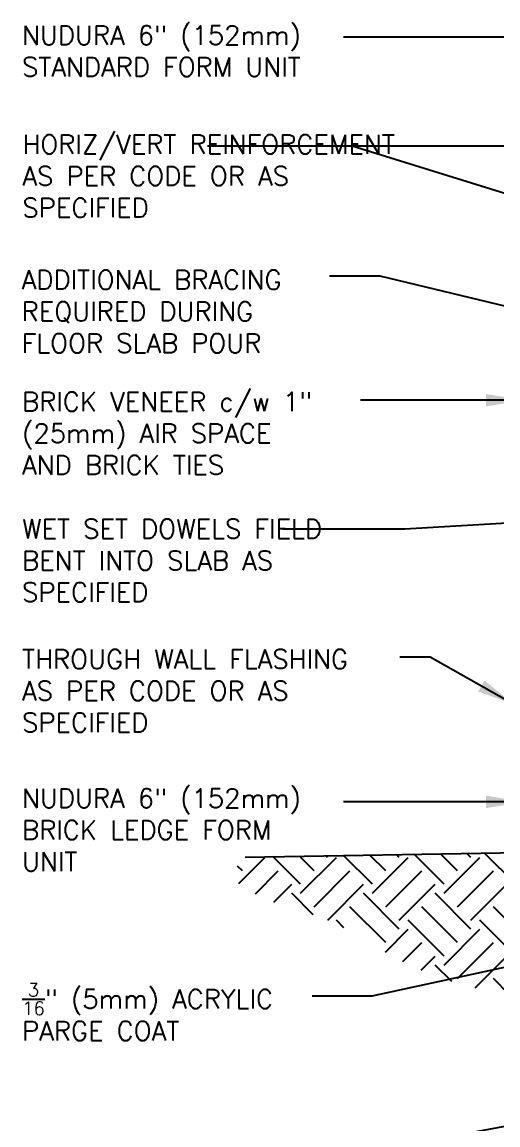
# Model space of a CAD drawing. Header units: inches. Extents: x 165.4 to 221.6, y 90.1 to 157.2.
# Drawn here: x 165.37 to 184.14, y 112.87 to 156.36 of the extents above; entities that cross this region are included whole.
import ezdxf

# ---------------------------------------------------------------- set-up
doc = ezdxf.new("R2010")
doc.units = ezdxf.units.IN
doc.header["$LTSCALE"] = 0.5
doc.header["$MEASUREMENT"] = 0
for name, color, linetype in [('HATCH', 12, 'Continuous'), ('LINE50', 5, 'Continuous'), ('TEXT', 4, 'Continuous')]:
    doc.layers.add(name, color=color, linetype=linetype)
doc.styles.add('DIM', font='romans.shx', dxfattribs={"width": 0.7})
doc.styles.add('ROMANS', font='romans.shx', dxfattribs={"height": 0.75})
doc.dimstyles.new('ext_12', dxfattribs={"dimscale": 12, "dimtxt": 0.09375, "dimasz": 0.09375, "dimexe": 0.09375, "dimexo": 0.0625, "dimgap": 0.0625, "dimtad": 1, "dimdec": 1, "dimzin": 2, "dimdsep": 46, "dimlunit": 4, "dimtxsty": 'DIM', "dimcen": 0.09, "dimdle": 0.09375, "dimclrt": 4, "dimadec": 0, "dimazin": 0, "dimtfac": 1, "dimtdec": 1, "dimtmove": 2, "dimatfit": 3, "dimfxl": 1, "dimfrac": 2, "dimtolj": 1, "dimtzin": 0, "dimarcsym": 0})
doc.dimstyles.new('ext_8', dxfattribs={"dimscale": 8, "dimtxt": 0.09375, "dimasz": 0.09375, "dimexe": 0.09375, "dimexo": 0.0625, "dimgap": 0.0625, "dimtad": 1, "dimdec": 1, "dimzin": 3, "dimdsep": 46, "dimlunit": 4, "dimtxsty": 'DIM', "dimcen": 0.09, "dimdle": 0.09375, "dimclrt": 4, "dimadec": 0, "dimazin": 0, "dimtfac": 1, "dimtdec": 1, "dimtmove": 2, "dimatfit": 3, "dimfxl": 1, "dimfrac": 2, "dimtolj": 1, "dimtzin": 0, "dimarcsym": 0})

msp = doc.modelspace()

# ---------------------------------------------------------------- hatches: boundary and pattern name
at = {"layer": 'HATCH'}
h = msp.add_hatch(dxfattribs=at)
h.set_pattern_fill('EARTH', color=256, scale=8, angle=45, style=0)
h.set_pattern_definition([(45, (81.2547, 44.5768), (2e-16, 2.828427), [2, -2]), (45, (80.7244, 45.1072), (2e-16, 2.828427), [2, -2]), (45, (80.194, 45.6375), (2e-16, 2.828427), [2, -2]), (135, (80.194, 45.991), (-2.828427, 4e-16), [2, -2]), (135, (80.7244, 46.5214), (-2.828427, 4e-16), [2, -2]), (135, (81.2547, 47.0517), (-2.828427, 4e-16), [2, -2])])
h.paths.add_polyline_path([(185.681, 121.646, -0.100997), (185.023, 123.614), (181.446, 123.554), (176.983, 121.117), (177.114, 121.072), (177.326, 120.994), (177.54, 120.906), (177.755, 120.809), (177.972, 120.703), (178.189, 120.59), (178.406, 120.47), (178.622, 120.346), (178.838, 120.218), (179.051, 120.089), (179.262, 119.96), (179.472, 119.831), (179.684, 119.703), (179.906, 119.573), (180.143, 119.441), (180.401, 119.306), (180.686, 119.166), (181.005, 119.021), (181.363, 118.869), (181.769, 118.71), (182.248, 118.546), (182.825, 118.38), (183.528, 118.215), (184.384, 118.052), (185.418, 117.896), (186.659, 117.749), (188.132, 117.614)])
h.paths.add_polyline_path([(174.175, 123.078), (173.074, 123.078), (173.09, 123.063), (173.273, 122.899), (173.459, 122.741), (173.648, 122.591), (173.839, 122.448), (174.032, 122.313), (174.228, 122.188), (174.426, 122.071), (174.627, 121.964), (174.83, 121.864), (175.034, 121.772), (175.24, 121.687), (175.446, 121.608), (175.653, 121.534), (175.861, 121.465), (176.069, 121.4), (176.276, 121.337), (176.485, 121.275), (176.694, 121.211), (176.903, 121.144), (176.983, 121.117), (181.446, 123.554), (174.175, 123.433)])

# ---------------------------------------------------------------- linework, layer by layer
at = {"layer": 'LINE50'}
msp.add_line((174.175, 123.433), (185.023, 123.614), dxfattribs=at)

# ---------------------------------------------------------------- texts
at = {"layer": 'TEXT', "char_height": 0.75, "attachment_point": 4, "style": 'ROMANS'}
for s, insert, width in [('NUDURA 6" (152mm) STANDARD FORM UNIT', (165.373, 155.217), 13.9131), ('HORIZ/VERT REINFORCEMENT AS PER CODE OR AS SPECIFIED', (165.389, 150.289), 16.22436), ('ADDITIONAL BRACING REQUIRED DURING FLOOR SLAB POUR', (165.359, 144.948), 12.17415), ('BRICK VENEER c/w 1" (25mm) AIR SPACE AND BRICK TIES', (165.375, 140.144), 13.18701), ('WET SET DOWELS FIELD BENT INTO SLAB AS SPECIFIED', (165.375, 135.128), 13.18701), ('THROUGH WALL FLASHING AS PER CODE OR AS SPECIFIED', (165.375, 129.99), 14.88549), ('NUDURA 6" (152mm) BRICK LEDGE FORM UNIT', (165.375, 124.505), 13.06052), ('\\A1;{\\H0.7x;\\S3/16;}" (5mm) ACRYLIC PARGE COAT', (165.375, 117.338), 12.36492)]:
    msp.add_mtext(s, dxfattribs=dict(at, insert=insert, width=width))

# ---------------------------------------------------------------- leaders
at = {"layer": 'TEXT'}
for points, override in [([(189.672, 155.762), (178.046, 155.762)], {"dimasz": 0.1875, "dimtad": 0}), ([(195.297, 151.468), (172.682, 151.468)], {"dimasz": 0.1875, "dimtad": 0}), ([(195.37, 146.187), (178.393, 151.468)], {"dimasz": 0.1875, "dimgap": 0.0625, "dimtad": 0}), ([(191.068, 143.569), (179.494, 146.335), (177.497, 146.335)], {"dimasz": 0.1875, "dimtad": 0}), ([(185.172, 141.449), (178.724, 141.449)], {"dimasz": 0.1875, "dimtad": 0}), ([(195.09, 137.199), (180.47, 136.369), (175.655, 136.369)], {"dimasz": 0.1875, "dimtad": 0}), ([(184.794, 129.442), (181.474, 131.322), (180.271, 131.322)], {"dimasz": 0.1875, "dimtad": 0}), ([(185.172, 125.611), (178.524, 125.611), (178.056, 125.611)], {"dimasz": 0.1875, "dimtad": 0})]:
    msp.add_leader(points, dimstyle='ext_8', override=override, dxfattribs=at)
for points in [[(186.906, 119.63), (179.175, 117.948), (176.819, 117.948)], [(189.568, 113.764), (180.471, 112.082), (178.116, 112.082)]]:
    msp.add_leader(points, dimstyle='ext_12', dxfattribs=at)

doc.saveas('drawing.dxf')
